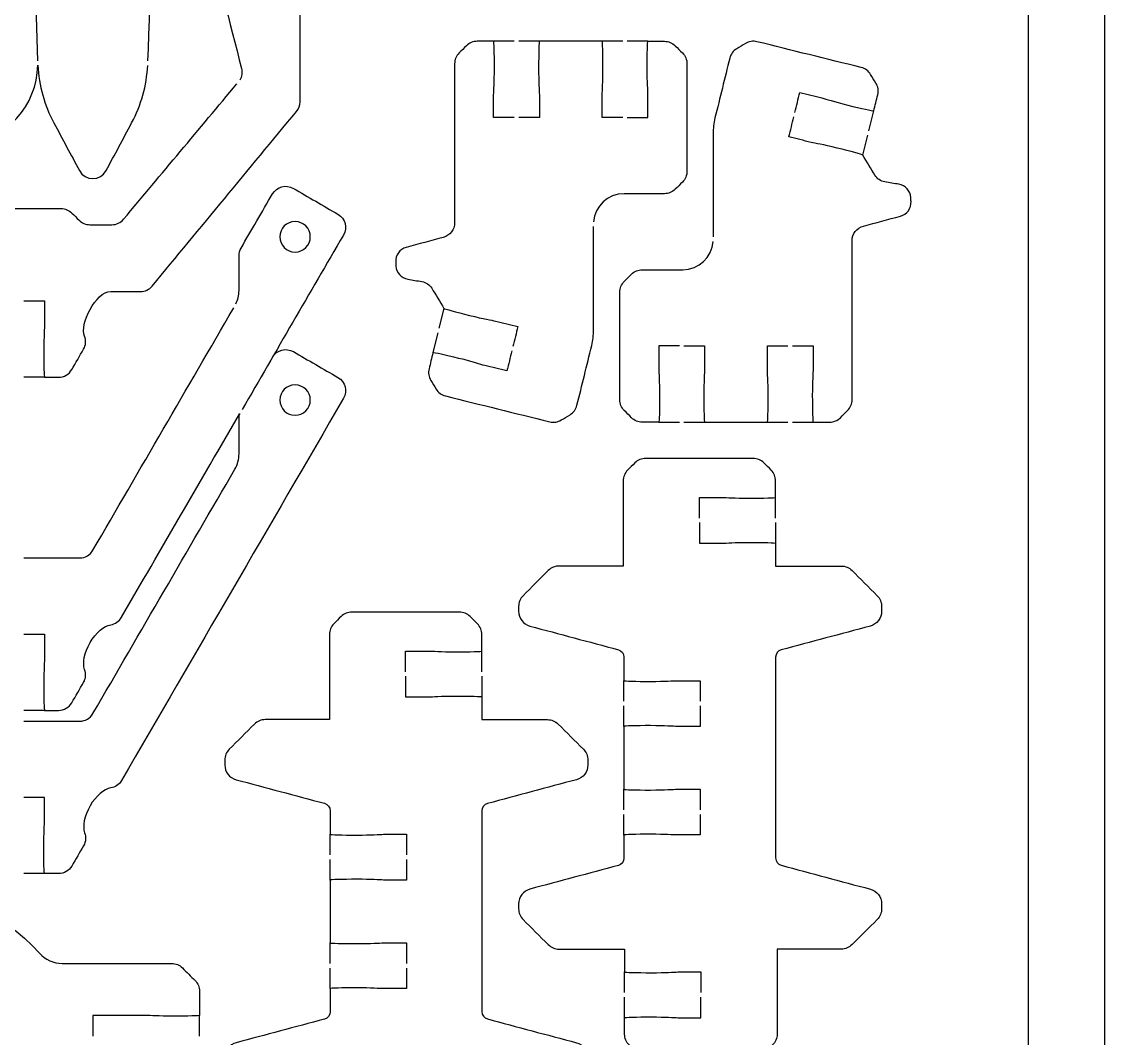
# Model space of a CAD drawing. Extents: x 0 to 410, y 0 to 455.
# Drawn here: x 339 to 410, y 102.3 to 169 of the extents above; entities that cross this region are included whole.
import ezdxf

# ---------------------------------------------------------------- set-up
doc = ezdxf.new("R2010")
doc.units = 0
doc.header["$MEASUREMENT"] = 0
doc.layers.add('DEFAULT', color=18, linetype='CONTINUOUS')

msp = doc.modelspace()

# ---------------------------------------------------------------- linework, layer by layer
at = {"layer": 'DEFAULT', "color": 18}
msp.add_lwpolyline([(410.025, 0.025), (0.025, 0.025), (0.025, 455.025), (410.025, 455.025)], close=True, dxfattribs=at)
at = {"layer": 'DEFAULT', "color": 1}
for points in [[(405.05, 17.15), (405.05, 212.847)], [(340.046, 166.449), (338.666, 212.24)], [(371.307, 167.728), (369.959, 167.728)], [(372.958, 167.728), (371.607, 167.728)], [(378.43, 167.724), (377.082, 167.724)], [(380.081, 167.724), (378.729, 167.724)], [(394.574, 161.857), (394.899, 163.165)], [(394.179, 160.255), (394.179, 160.259), (394.504, 161.564)], [(366.696, 150.212), (366.696, 150.209), (366.372, 148.903)], [(366.301, 148.611), (365.976, 147.302)], [(340.493, 145.692), (339.142, 145.692)], [(380.795, 142.743), (382.146, 142.743)], [(382.446, 142.743), (383.793, 142.743)], [(387.917, 142.74), (389.268, 142.74)], [(389.568, 142.74), (390.916, 142.74)], [(388.458, 136.452), (388.458, 137.803)], [(388.458, 136.152), (388.458, 134.804), (388.458, 134.801)], [(369.183, 126.375), (369.183, 127.726)], [(369.183, 126.075), (369.183, 124.727), (369.183, 124.724)], [(378.51, 124.433), (378.51, 125.784)], [(340.493, 123.837), (339.142, 123.837)], [(378.51, 122.782), (378.51, 124.133)], [(378.51, 117.31), (378.51, 118.661)], [(378.51, 115.659), (378.51, 117.01)], [(359.235, 114.355), (359.235, 115.707)], [(359.235, 112.704), (359.235, 114.056)], [(340.493, 113.127), (339.142, 113.127)], [(359.235, 107.233), (359.235, 108.584)], [(359.235, 105.582), (359.235, 106.933)], [(378.552, 105.326), (378.552, 106.677)], [(378.552, 103.675), (378.552, 105.026)], [(350.664, 102.473), (350.664, 103.824)]]:
    msp.add_lwpolyline(points, dxfattribs=at)
msp.add_open_spline([(347.278, 166.445), (347.556, 174.401), (348.495, 201.427), (348.653, 212.451)], degree=3, dxfattribs=at)
for points, knots in [([(339.142, 150.691), (339.593, 150.691), (340.043, 150.691), (340.493, 150.691), (340.493, 150.191), (340.493, 149.691), (340.493, 149.192), (340.493, 148.906), (340.444, 148.408), (340.444, 147.442), (340.444, 146.475), (340.465, 145.692), (340.493, 145.692), (340.802, 145.692), (341.11, 145.692), (341.418, 145.692), (341.774, 145.692), (342.102, 145.883), (342.282, 146.189), (342.54, 146.636), (342.797, 147.083), (343.055, 147.53), (343.206, 147.788), (343.231, 148.098), (343.125, 148.377), (342.97, 148.789), (343.093, 149.474), (343.478, 150.134), (343.862, 150.797), (344.325, 151.308), (344.84, 151.308), (345.489, 151.308), (346.138, 151.308), (346.787, 151.308), (347.087, 151.308), (347.369, 151.442), (347.56, 151.672), (350.715, 155.49), (353.87, 159.308), (357.025, 163.126), (357.173, 163.306), (357.254, 163.528), (357.254, 163.761), (357.254, 168.795), (357.254, 173.83), (357.254, 178.864), (357.254, 179.347), (356.905, 179.763), (356.428, 179.848), (355.264, 180.056), (354.1, 180.264), (352.936, 180.472), (352.393, 180.571), (351.871, 180.208), (351.775, 179.665), (351.532, 178.298), (351.288, 176.932), (351.045, 175.565), (351.017, 175.424), (351.024, 175.28), (351.059, 175.142), (351.845, 172.076), (352.63, 169.011), (353.416, 165.945), (353.483, 165.684), (353.437, 165.405), (353.299, 165.176)], [0, 0, 0, 0, 3.83, 3.83, 3.83, 8.08, 8.08, 8.08, 9.08, 9.08, 9.08, 10.08, 10.08, 10.08, 12.7, 12.7, 12.7, 13.7, 13.7, 13.7, 18.085898, 18.085898, 18.085898, 19.085898, 19.085898, 19.085898, 20.085898, 20.085898, 20.085898, 21.085898, 21.085898, 21.085898, 26.605898, 26.605898, 26.605898, 27.605898, 27.605898, 27.605898, 69.726555, 69.726555, 69.726555, 70.726555, 70.726555, 70.726555, 113.536555, 113.536555, 113.536555, 114.536555, 114.536555, 114.536555, 124.593538, 124.593538, 124.593538, 125.593538, 125.593538, 125.593538, 137.396474, 137.396474, 137.396474, 138.396474, 138.396474, 138.396474, 165.308689, 165.308689, 165.308689, 166.308689, 166.308689, 166.308689, 166.308689]), ([(371.307, 162.725), (370.858, 162.725), (370.409, 162.725), (369.959, 162.725), (369.959, 163.225), (369.959, 163.725), (369.959, 164.224), (369.959, 164.51), (370.009, 165.008), (370.009, 165.974), (370.009, 166.941), (369.984, 167.724), (369.959, 167.724), (369.6, 167.724), (369.24, 167.724), (368.88, 167.724), (368.612, 167.724), (368.358, 167.618), (368.167, 167.431), (368.011, 167.275), (367.854, 167.118), (367.698, 166.962), (367.508, 166.775), (367.398, 166.518), (367.398, 166.249), (367.398, 162.775), (367.398, 159.3), (367.398, 155.825), (367.398, 155.373), (367.095, 154.978), (366.657, 154.862), (365.847, 154.644), (365.037, 154.427), (364.227, 154.209), (363.796, 154.093), (363.507, 153.694), (363.532, 153.25), (363.536, 153.164), (363.541, 153.078), (363.546, 152.992), (363.571, 152.555), (363.895, 152.191), (364.329, 152.121), (364.636, 152.069), (364.943, 152.017), (365.25, 151.965), (365.521, 151.92), (365.761, 151.761), (365.902, 151.524), (366.167, 151.087), (366.432, 150.65), (366.696, 150.209), (366.739, 150.166), (367.476, 149.969), (368.382, 149.743), (369.321, 149.51), (369.815, 149.44), (370.09, 149.373), (370.576, 149.253), (371.061, 149.133), (371.547, 149.013), (371.439, 148.576), (371.331, 148.14), (371.222, 147.704)], [0, 0, 0, 0, 3.82, 3.82, 3.82, 8.07, 8.07, 8.07, 9.07, 9.07, 9.07, 10.07, 10.07, 10.07, 13.13, 13.13, 13.13, 14.13, 14.13, 14.13, 16.010904, 16.010904, 16.010904, 17.010904, 17.010904, 17.010904, 46.560904, 46.560904, 46.560904, 47.560904, 47.560904, 47.560904, 54.694949, 54.694949, 54.694949, 55.694949, 55.694949, 55.694949, 56.426044, 56.426044, 56.426044, 57.426044, 57.426044, 57.426044, 60.072873, 60.072873, 60.072873, 61.072873, 61.072873, 61.072873, 66.430389, 66.430389, 66.430389, 67.430389, 67.430389, 67.430389, 68.430389, 68.430389, 68.430389, 72.684481, 72.684481, 72.684481, 76.50685, 76.50685, 76.50685, 76.50685]), ([(378.43, 162.725), (377.98, 162.725), (377.531, 162.725), (377.082, 162.725), (377.082, 163.225), (377.082, 163.725), (377.082, 164.224), (377.082, 164.51), (377.131, 165.008), (377.131, 165.974), (377.131, 166.941), (377.107, 167.724), (377.082, 167.724), (375.707, 167.725), (374.333, 167.726), (372.958, 167.728), (372.93, 167.728), (372.909, 166.941), (372.909, 165.974), (372.909, 165.008), (372.958, 164.51), (372.958, 164.224), (372.958, 163.725), (372.958, 163.225), (372.958, 162.725), (372.508, 162.725), (372.057, 162.725), (371.607, 162.725)], [0, 0, 0, 0, 3.82, 3.82, 3.82, 8.07, 8.07, 8.07, 9.07, 9.07, 9.07, 10.07, 10.07, 10.07, 21.760004, 21.760004, 21.760004, 22.760004, 22.760004, 22.760004, 23.760004, 23.760004, 23.760004, 28.010004, 28.010004, 28.010004, 31.840004, 31.840004, 31.840004, 31.840004]), ([(378.729, 162.725), (379.18, 162.725), (379.63, 162.725), (380.081, 162.725), (380.081, 163.225), (380.081, 163.725), (380.081, 164.224), (380.081, 164.51), (380.031, 165.008), (380.031, 165.974), (380.031, 166.941), (380.052, 167.724), (380.081, 167.724), (380.443, 167.724), (380.805, 167.724), (381.167, 167.724), (381.432, 167.724), (381.686, 167.622), (381.873, 167.431), (382.03, 167.274), (382.188, 167.116), (382.345, 166.959), (382.536, 166.772), (382.642, 166.518), (382.642, 166.249), (382.642, 163.9), (382.642, 161.55), (382.642, 159.201), (382.642, 158.933), (382.536, 158.679), (382.345, 158.492), (382.188, 158.334), (382.03, 158.177), (381.873, 158.019), (381.686, 157.832), (381.432, 157.726), (381.167, 157.726), (380.282, 157.726), (379.396, 157.726), (378.511, 157.726), (377.456, 157.726), (376.592, 156.911), (376.518, 155.878)], [0, 0, 0, 0, 3.83, 3.83, 3.83, 8.08, 8.08, 8.08, 9.08, 9.08, 9.08, 10.08, 10.08, 10.08, 13.16, 13.16, 13.16, 14.16, 14.16, 14.16, 16.055046, 16.055046, 16.055046, 17.055046, 17.055046, 17.055046, 37.035046, 37.035046, 37.035046, 38.035046, 38.035046, 38.035046, 39.930092, 39.930092, 39.930092, 40.930092, 40.930092, 40.930092, 48.460092, 48.460092, 48.460092, 49.460092, 49.460092, 49.460092, 49.460092]), ([(389.723, 163.056), (389.832, 163.494), (389.94, 163.931), (390.048, 164.368), (390.532, 164.249), (391.017, 164.129), (391.501, 164.009), (391.78, 163.938), (392.253, 163.772), (393.191, 163.539), (394.087, 163.317), (394.825, 163.158), (394.899, 163.169), (394.985, 163.521), (395.07, 163.872), (395.156, 164.224), (395.22, 164.481), (395.181, 164.753), (395.043, 164.982), (394.927, 165.173), (394.81, 165.363), (394.694, 165.554), (394.556, 165.78), (394.338, 165.942), (394.08, 166.005), (391.799, 166.57), (389.518, 167.134), (387.236, 167.699), (386.979, 167.762), (386.707, 167.72), (386.481, 167.582), (386.289, 167.467), (386.096, 167.352), (385.903, 167.237), (385.677, 167.099), (385.511, 166.877), (385.448, 166.619), (385.126, 165.313), (384.803, 164.006), (384.481, 162.7), (384.4, 162.361), (384.361, 162.012), (384.368, 161.663), (384.367, 159.405), (384.366, 157.147), (384.365, 154.889)], [0, 0, 0, 0, 3.832075, 3.832075, 3.832075, 8.07646, 8.07646, 8.07646, 9.07646, 9.07646, 9.07646, 10.07646, 10.07646, 10.07646, 13.154284, 13.154284, 13.154284, 14.154284, 14.154284, 14.154284, 16.052836, 16.052836, 16.052836, 17.052836, 17.052836, 17.052836, 37.03783, 37.03783, 37.03783, 38.03783, 38.03783, 38.03783, 39.948327, 39.948327, 39.948327, 40.948327, 40.948327, 40.948327, 52.391216, 52.391216, 52.391216, 53.391216, 53.391216, 53.391216, 72.591219, 72.591219, 72.591219, 72.591219]), ([(330.059, 165.937), (330.097, 163.15), (332.503, 160.932), (335.347, 161.094), (337.993, 161.245), (340.014, 163.514), (340.046, 166.149)], [0, 0, 0, 0, 1, 1, 1, 2, 2, 2, 2]), ([(340.056, 166.149), (340.123, 164.826), (340.483, 163.535), (341.111, 162.367), (341.667, 161.328), (342.224, 160.288), (342.78, 159.249), (343.154, 158.547), (344.166, 158.547), (344.54, 159.249), (345.096, 160.288), (345.653, 161.328), (346.209, 162.367), (346.833, 163.535), (347.193, 164.823), (347.264, 166.146)], [0, 0, 0, 0, 1, 1, 1, 11.025891, 11.025891, 11.025891, 12.025891, 12.025891, 12.025891, 22.051783, 22.051783, 22.051783, 23.051783, 23.051783, 23.051783, 23.051783]), ([(324.869, 164.943), (327.348, 161.981), (329.827, 159.019), (332.305, 156.057), (332.496, 155.827), (332.775, 155.697), (333.071, 155.697), (333.586, 155.697), (334.101, 155.697), (334.616, 155.697), (334.845, 155.722), (335.061, 155.824), (335.223, 155.986), (335.382, 156.145), (335.54, 156.304), (335.699, 156.462), (335.886, 156.653), (336.14, 156.755), (336.405, 156.755), (338.13, 156.755), (339.855, 156.755), (341.58, 156.755), (341.848, 156.755), (342.102, 156.649), (342.293, 156.459), (342.448, 156.302), (342.603, 156.146), (342.758, 155.99), (342.945, 155.799), (343.199, 155.693), (343.467, 155.693), (343.948, 155.693), (344.429, 155.693), (344.91, 155.693), (345.207, 155.693), (345.489, 155.827), (345.679, 156.053), (348.158, 159.015), (350.637, 161.977), (353.116, 164.94)], [0, 0, 0, 0, 32.846651, 32.846651, 32.846651, 33.846651, 33.846651, 33.846651, 38.226651, 38.226651, 38.226651, 39.226651, 39.226651, 39.226651, 41.13584, 41.13584, 41.13584, 42.13584, 42.13584, 42.13584, 56.80584, 56.80584, 56.80584, 57.80584, 57.80584, 57.80584, 59.679686, 59.679686, 59.679686, 60.679686, 60.679686, 60.679686, 64.769686, 64.769686, 64.769686, 65.769686, 65.769686, 65.769686, 98.616337, 98.616337, 98.616337, 98.616337]), ([(389.568, 147.742), (390.017, 147.742), (390.467, 147.742), (390.916, 147.742), (390.916, 147.242), (390.916, 146.742), (390.916, 146.243), (390.916, 145.957), (390.866, 145.46), (390.866, 144.493), (390.866, 143.526), (390.891, 142.743), (390.916, 142.743), (391.276, 142.743), (391.635, 142.743), (391.995, 142.743), (392.263, 142.743), (392.517, 142.849), (392.708, 143.036), (392.864, 143.192), (393.021, 143.349), (393.177, 143.505), (393.368, 143.692), (393.477, 143.95), (393.477, 144.218), (393.477, 147.693), (393.477, 151.168), (393.477, 154.642), (393.477, 155.094), (393.78, 155.489), (394.218, 155.605), (395.028, 155.823), (395.838, 156.041), (396.648, 156.258), (397.079, 156.375), (397.368, 156.773), (397.343, 157.218), (397.339, 157.303), (397.334, 157.389), (397.329, 157.475), (397.305, 157.913), (396.98, 158.276), (396.546, 158.347), (396.239, 158.398), (395.932, 158.45), (395.625, 158.502), (395.354, 158.548), (395.114, 158.706), (394.973, 158.943), (394.708, 159.38), (394.444, 159.818), (394.179, 160.259), (394.137, 160.301), (393.399, 160.498), (392.493, 160.724), (391.554, 160.957), (391.06, 161.028), (390.785, 161.095), (390.3, 161.215), (389.814, 161.335), (389.328, 161.455), (389.436, 161.891), (389.545, 162.327), (389.653, 162.763)], [0, 0, 0, 0, 3.82, 3.82, 3.82, 8.07, 8.07, 8.07, 9.07, 9.07, 9.07, 10.07, 10.07, 10.07, 13.13, 13.13, 13.13, 14.13, 14.13, 14.13, 16.010904, 16.010904, 16.010904, 17.010904, 17.010904, 17.010904, 46.560904, 46.560904, 46.560904, 47.560904, 47.560904, 47.560904, 54.694949, 54.694949, 54.694949, 55.694949, 55.694949, 55.694949, 56.426044, 56.426044, 56.426044, 57.426044, 57.426044, 57.426044, 60.072873, 60.072873, 60.072873, 61.072873, 61.072873, 61.072873, 66.430389, 66.430389, 66.430389, 67.430389, 67.430389, 67.430389, 68.430389, 68.430389, 68.430389, 72.684481, 72.684481, 72.684481, 76.50685, 76.50685, 76.50685, 76.50685]), ([(353.052, 150.504), (353.183, 150.772), (353.253, 151.072), (353.253, 151.375), (353.253, 152.136), (353.253, 152.897), (353.253, 153.658), (353.253, 153.834), (353.299, 154.011), (353.387, 154.162), (354.075, 155.348), (354.763, 156.533), (355.451, 157.718), (355.73, 158.194), (356.344, 158.357), (356.82, 158.078), (357.795, 157.512), (358.77, 156.947), (359.745, 156.381), (360.221, 156.106), (360.383, 155.492), (360.104, 155.016), (357.89, 151.205), (355.676, 147.394), (353.462, 143.582)], [0, 0, 0, 0, 1, 1, 1, 7.47, 7.47, 7.47, 8.47, 8.47, 8.47, 20.124566, 20.124566, 20.124566, 21.124566, 21.124566, 21.124566, 30.708938, 30.708938, 30.708938, 31.708938, 31.708938, 31.708938, 69.191961, 69.191961, 69.191961, 69.191961]), ([(355.93, 154.906), (355.93, 155.456), (356.378, 155.904), (356.929, 155.904), (357.483, 155.904), (357.931, 155.456), (357.931, 154.906), (357.931, 154.352), (357.483, 153.904), (356.929, 153.904), (356.378, 153.904), (355.93, 154.352), (355.93, 154.906)], [1, 1, 1, 1, 2, 2, 2, 3, 3, 3, 4, 4, 4, 5, 5, 5, 5]), ([(371.152, 147.411), (371.044, 146.974), (370.935, 146.536), (370.827, 146.099), (370.343, 146.219), (369.858, 146.339), (369.374, 146.459), (369.095, 146.529), (368.622, 146.695), (367.684, 146.928), (366.788, 147.15), (366.051, 147.309), (365.976, 147.298), (365.891, 146.947), (365.805, 146.595), (365.719, 146.243), (365.655, 145.986), (365.694, 145.714), (365.832, 145.485), (365.948, 145.294), (366.065, 145.104), (366.181, 144.913), (366.319, 144.688), (366.537, 144.525), (366.795, 144.462), (369.076, 143.897), (371.358, 143.333), (373.639, 142.769), (373.896, 142.705), (374.168, 142.747), (374.394, 142.885), (374.587, 143), (374.779, 143.115), (374.972, 143.231), (375.198, 143.368), (375.364, 143.591), (375.427, 143.848), (375.75, 145.154), (376.072, 146.461), (376.394, 147.767), (376.475, 148.106), (376.514, 148.455), (376.507, 148.805), (376.508, 151.062), (376.509, 153.32), (376.51, 155.578)], [0, 0, 0, 0, 3.832075, 3.832075, 3.832075, 8.07646, 8.07646, 8.07646, 9.07646, 9.07646, 9.07646, 10.07646, 10.07646, 10.07646, 13.154284, 13.154284, 13.154284, 14.154284, 14.154284, 14.154284, 16.052836, 16.052836, 16.052836, 17.052836, 17.052836, 17.052836, 37.03783, 37.03783, 37.03783, 38.03783, 38.03783, 38.03783, 39.948327, 39.948327, 39.948327, 40.948327, 40.948327, 40.948327, 52.391216, 52.391216, 52.391216, 53.391216, 53.391216, 53.391216, 72.591219, 72.591219, 72.591219, 72.591219]), ([(382.146, 147.742), (381.695, 147.742), (381.245, 147.742), (380.795, 147.742), (380.795, 147.242), (380.795, 146.742), (380.795, 146.243), (380.795, 145.957), (380.844, 145.46), (380.844, 144.493), (380.844, 143.526), (380.823, 142.743), (380.795, 142.743), (380.432, 142.743), (380.07, 142.743), (379.708, 142.743), (379.443, 142.743), (379.189, 142.845), (379.003, 143.036), (378.845, 143.194), (378.687, 143.351), (378.53, 143.509), (378.339, 143.696), (378.233, 143.95), (378.233, 144.218), (378.233, 146.567), (378.233, 148.917), (378.233, 151.266), (378.233, 151.534), (378.339, 151.788), (378.53, 151.975), (378.687, 152.133), (378.845, 152.291), (379.003, 152.448), (379.189, 152.635), (379.443, 152.741), (379.708, 152.741), (380.594, 152.741), (381.479, 152.741), (382.364, 152.741), (383.419, 152.741), (384.284, 153.556), (384.358, 154.589)], [0, 0, 0, 0, 3.83, 3.83, 3.83, 8.08, 8.08, 8.08, 9.08, 9.08, 9.08, 10.08, 10.08, 10.08, 13.16, 13.16, 13.16, 14.16, 14.16, 14.16, 16.055046, 16.055046, 16.055046, 17.055046, 17.055046, 17.055046, 37.035046, 37.035046, 37.035046, 38.035046, 38.035046, 38.035046, 39.930092, 39.930092, 39.930092, 40.930092, 40.930092, 40.930092, 48.460092, 48.460092, 48.460092, 49.460092, 49.460092, 49.460092, 49.460092]), ([(339.142, 133.839), (340.363, 133.839), (341.584, 133.839), (342.804, 133.839), (343.16, 133.839), (343.489, 134.029), (343.668, 134.336), (346.747, 139.637), (349.826, 144.938), (352.904, 150.239)], [0, 0, 0, 0, 10.38, 10.38, 10.38, 11.38, 11.38, 11.38, 63.510594, 63.510594, 63.510594, 63.510594]), ([(355.455, 147.008), (355.73, 147.484), (356.344, 147.646), (356.82, 147.371), (357.795, 146.804), (358.77, 146.238), (359.745, 145.671), (360.221, 145.396), (360.383, 144.782), (360.108, 144.306), (355.251, 135.947), (350.395, 127.589), (345.538, 119.23), (345.386, 118.969), (345.129, 118.793), (344.836, 118.747), (344.399, 118.676), (343.862, 118.232), (343.478, 117.569), (343.093, 116.909), (342.973, 116.221), (343.125, 115.812), (343.231, 115.53), (343.206, 115.219), (343.055, 114.962), (342.797, 114.516), (342.54, 114.07), (342.282, 113.625), (342.102, 113.318), (341.774, 113.127), (341.418, 113.127), (341.11, 113.127), (340.802, 113.127), (340.493, 113.127), (340.465, 113.127), (340.444, 113.91), (340.444, 114.877), (340.444, 115.844), (340.493, 116.341), (340.493, 116.627), (340.493, 117.126), (340.493, 117.626), (340.493, 118.126), (340.043, 118.126), (339.593, 118.126), (339.142, 118.126)], [0, 0, 0, 0, 1, 1, 1, 10.589395, 10.589395, 10.589395, 11.589395, 11.589395, 11.589395, 93.796794, 93.796794, 93.796794, 94.796794, 94.796794, 94.796794, 95.796794, 95.796794, 95.796794, 96.796794, 96.796794, 96.796794, 97.796794, 97.796794, 97.796794, 102.17403, 102.17403, 102.17403, 103.17403, 103.17403, 103.17403, 105.79403, 105.79403, 105.79403, 106.79403, 106.79403, 106.79403, 107.79403, 107.79403, 107.79403, 112.04403, 112.04403, 112.04403, 115.87403, 115.87403, 115.87403, 115.87403]), ([(382.446, 147.742), (382.895, 147.742), (383.344, 147.742), (383.793, 147.742), (383.793, 147.242), (383.793, 146.742), (383.793, 146.243), (383.793, 145.957), (383.744, 145.46), (383.744, 144.493), (383.744, 143.526), (383.769, 142.743), (383.793, 142.743), (385.168, 142.742), (386.543, 142.741), (387.917, 142.74), (387.945, 142.74), (387.967, 143.526), (387.967, 144.493), (387.967, 145.46), (387.917, 145.957), (387.917, 146.243), (387.917, 146.742), (387.917, 147.242), (387.917, 147.742), (388.368, 147.742), (388.818, 147.742), (389.268, 147.742)], [0, 0, 0, 0, 3.82, 3.82, 3.82, 8.07, 8.07, 8.07, 9.07, 9.07, 9.07, 10.07, 10.07, 10.07, 21.760004, 21.760004, 21.760004, 22.760004, 22.760004, 22.760004, 23.760004, 23.760004, 23.760004, 28.010004, 28.010004, 28.010004, 31.840004, 31.840004, 31.840004, 31.840004]), ([(355.93, 144.195), (355.93, 144.745), (356.378, 145.193), (356.929, 145.193), (357.483, 145.193), (357.931, 144.745), (357.931, 144.195), (357.931, 143.641), (357.483, 143.193), (356.929, 143.193), (356.378, 143.193), (355.93, 143.641), (355.93, 144.195)], [1, 1, 1, 1, 2, 2, 2, 3, 3, 3, 4, 4, 4, 5, 5, 5, 5]), ([(339.142, 128.836), (339.593, 128.836), (340.043, 128.836), (340.493, 128.836), (340.493, 128.337), (340.493, 127.837), (340.493, 127.337), (340.493, 127.051), (340.444, 126.554), (340.444, 125.587), (340.444, 124.621), (340.465, 123.837), (340.493, 123.837), (340.802, 123.837), (341.11, 123.837), (341.418, 123.837), (341.774, 123.837), (342.102, 124.028), (342.282, 124.335), (342.54, 124.781), (342.797, 125.226), (343.055, 125.672), (343.206, 125.929), (343.231, 126.24), (343.125, 126.522), (342.973, 126.931), (343.093, 127.619), (343.478, 128.279), (343.862, 128.942), (344.399, 129.387), (344.836, 129.457), (345.129, 129.503), (345.386, 129.679), (345.538, 129.941), (348.129, 134.4), (350.719, 138.859), (353.31, 143.318)], [0, 0, 0, 0, 3.83, 3.83, 3.83, 8.08, 8.08, 8.08, 9.08, 9.08, 9.08, 10.08, 10.08, 10.08, 12.7, 12.7, 12.7, 13.7, 13.7, 13.7, 18.077237, 18.077237, 18.077237, 19.077237, 19.077237, 19.077237, 20.077237, 20.077237, 20.077237, 21.077237, 21.077237, 21.077237, 22.077237, 22.077237, 22.077237, 65.93208, 65.93208, 65.93208, 65.93208]), ([(339.142, 123.128), (340.363, 123.128), (341.584, 123.128), (342.804, 123.128), (343.16, 123.128), (343.489, 123.319), (343.668, 123.626), (346.773, 128.972), (349.877, 134.317), (352.982, 139.663), (353.162, 139.966), (353.253, 140.316), (353.253, 140.668), (353.253, 141.429), (353.253, 142.19), (353.253, 142.951), (353.253, 143.074), (353.275, 143.198), (353.32, 143.311)], [0, 0, 0, 0, 10.38, 10.38, 10.38, 11.38, 11.38, 11.38, 63.949683, 63.949683, 63.949683, 64.949683, 64.949683, 64.949683, 71.419683, 71.419683, 71.419683, 72.419683, 72.419683, 72.419683, 72.419683]), ([(383.459, 136.452), (383.459, 136.902), (383.459, 137.353), (383.459, 137.803), (383.959, 137.803), (384.459, 137.803), (384.959, 137.803), (385.245, 137.803), (385.742, 137.754), (386.709, 137.754), (387.675, 137.754), (388.458, 137.775), (388.458, 137.803), (388.458, 138.164), (388.458, 138.525), (388.458, 138.886), (388.458, 139.154), (388.353, 139.408), (388.166, 139.595), (388.007, 139.754), (387.848, 139.913), (387.689, 140.071), (387.502, 140.258), (387.248, 140.364), (386.984, 140.364), (384.634, 140.364), (382.285, 140.364), (379.935, 140.364), (379.671, 140.364), (379.413, 140.258), (379.226, 140.071), (379.067, 139.913), (378.909, 139.754), (378.75, 139.595), (378.563, 139.408), (378.457, 139.154), (378.457, 138.886), (378.457, 137.026), (378.457, 135.165), (378.457, 133.305), (377.054, 133.305), (375.651, 133.305), (374.248, 133.305), (373.984, 133.305), (373.726, 133.199), (373.539, 133.012), (372.989, 132.462), (372.439, 131.912), (371.888, 131.361), (371.701, 131.174), (371.596, 130.92), (371.596, 130.652), (371.596, 130.546), (371.596, 130.441), (371.596, 130.335), (371.596, 129.883), (371.899, 129.488), (372.336, 129.368), (374.271, 128.851), (376.205, 128.333), (378.14, 127.816), (378.358, 127.756), (378.51, 127.558), (378.51, 127.333), (378.51, 126.816), (378.51, 126.3), (378.51, 125.784), (378.51, 125.759), (379.293, 125.735), (380.26, 125.735), (381.226, 125.735), (381.724, 125.784), (382.01, 125.784), (382.509, 125.784), (383.009, 125.784), (383.509, 125.784), (383.509, 125.334), (383.509, 124.883), (383.509, 124.433)], [0, 0, 0, 0, 3.83, 3.83, 3.83, 8.08, 8.08, 8.08, 9.08, 9.08, 9.08, 10.08, 10.08, 10.08, 13.15, 13.15, 13.15, 14.15, 14.15, 14.15, 16.059188, 16.059188, 16.059188, 17.059188, 17.059188, 17.059188, 37.039188, 37.039188, 37.039188, 38.039188, 38.039188, 38.039188, 39.948377, 39.948377, 39.948377, 40.948377, 40.948377, 40.948377, 56.768377, 56.768377, 56.768377, 68.698377, 68.698377, 68.698377, 69.698377, 69.698377, 69.698377, 76.316896, 76.316896, 76.316896, 77.316896, 77.316896, 77.316896, 78.216896, 78.216896, 78.216896, 79.216896, 79.216896, 79.216896, 96.245181, 96.245181, 96.245181, 97.245181, 97.245181, 97.245181, 101.635181, 101.635181, 101.635181, 102.635181, 102.635181, 102.635181, 103.635181, 103.635181, 103.635181, 107.885181, 107.885181, 107.885181, 111.715181, 111.715181, 111.715181, 111.715181]), ([(383.459, 136.152), (383.459, 135.703), (383.459, 135.254), (383.459, 134.804), (383.959, 134.804), (384.459, 134.804), (384.959, 134.804), (385.245, 134.804), (385.742, 134.854), (386.709, 134.854), (387.675, 134.854), (388.458, 134.829), (388.458, 134.804), (388.458, 134.305), (388.458, 133.805), (388.458, 133.305), (389.894, 133.305), (391.33, 133.305), (392.766, 133.305), (393.03, 133.305), (393.284, 133.199), (393.471, 133.012), (394.022, 132.462), (394.572, 131.912), (395.122, 131.361), (395.309, 131.174), (395.415, 130.92), (395.415, 130.652), (395.415, 130.546), (395.415, 130.441), (395.415, 130.335), (395.415, 129.883), (395.112, 129.488), (394.674, 129.368), (392.726, 128.846), (390.777, 128.324), (388.829, 127.802), (388.61, 127.745), (388.458, 127.548), (388.458, 127.322), (388.458, 122.933), (388.458, 118.545), (388.458, 114.156), (388.458, 113.931), (388.61, 113.73), (388.829, 113.673), (390.777, 113.152), (392.726, 112.631), (394.674, 112.11), (395.112, 111.994), (395.415, 111.595), (395.415, 111.144), (395.415, 111.037), (395.415, 110.93), (395.415, 110.823), (395.415, 110.558), (395.309, 110.304), (395.122, 110.117), (394.572, 109.568), (394.022, 109.019), (393.471, 108.47), (393.284, 108.283), (393.03, 108.177), (392.766, 108.177), (391.362, 108.177), (389.958, 108.177), (388.554, 108.177), (388.554, 106.315), (388.554, 104.454), (388.554, 102.592), (388.554, 102.328), (388.448, 102.074), (388.261, 101.887), (388.102, 101.728), (387.943, 101.569), (387.785, 101.411), (387.598, 101.224), (387.344, 101.118), (387.079, 101.118), (384.729, 101.118), (382.38, 101.118), (380.03, 101.118), (379.766, 101.118), (379.508, 101.224), (379.321, 101.411), (379.163, 101.569), (379.004, 101.728), (378.845, 101.887), (378.658, 102.074), (378.552, 102.328), (378.552, 102.592), (378.552, 102.955), (378.552, 103.317), (378.552, 103.679), (378.552, 103.707), (379.336, 103.728), (380.302, 103.728), (381.269, 103.728), (381.766, 103.679), (382.052, 103.679), (382.552, 103.679), (383.051, 103.679), (383.551, 103.679), (383.551, 104.128), (383.551, 104.577), (383.551, 105.026)], [0, 0, 0, 0, 3.82, 3.82, 3.82, 8.07, 8.07, 8.07, 9.07, 9.07, 9.07, 10.07, 10.07, 10.07, 14.32, 14.32, 14.32, 26.53, 26.53, 26.53, 27.53, 27.53, 27.53, 34.148519, 34.148519, 34.148519, 35.148519, 35.148519, 35.148519, 36.048519, 36.048519, 36.048519, 37.048519, 37.048519, 37.048519, 54.203067, 54.203067, 54.203067, 55.203067, 55.203067, 55.203067, 92.523067, 92.523067, 92.523067, 93.523067, 93.523067, 93.523067, 110.675029, 110.675029, 110.675029, 111.675029, 111.675029, 111.675029, 112.585029, 112.585029, 112.585029, 113.585029, 113.585029, 113.585029, 120.196481, 120.196481, 120.196481, 121.196481, 121.196481, 121.196481, 133.136481, 133.136481, 133.136481, 148.966481, 148.966481, 148.966481, 149.966481, 149.966481, 149.966481, 151.875669, 151.875669, 151.875669, 152.875669, 152.875669, 152.875669, 172.855669, 172.855669, 172.855669, 173.855669, 173.855669, 173.855669, 175.764858, 175.764858, 175.764858, 176.764858, 176.764858, 176.764858, 179.844858, 179.844858, 179.844858, 180.844858, 180.844858, 180.844858, 181.844858, 181.844858, 181.844858, 186.094858, 186.094858, 186.094858, 189.914858, 189.914858, 189.914858, 189.914858]), ([(364.185, 126.375), (364.185, 126.825), (364.185, 127.275), (364.185, 127.726), (364.684, 127.726), (365.184, 127.726), (365.684, 127.726), (365.97, 127.726), (366.467, 127.676), (367.434, 127.676), (368.4, 127.676), (369.183, 127.698), (369.183, 127.726), (369.183, 128.087), (369.183, 128.448), (369.183, 128.809), (369.183, 129.077), (369.078, 129.331), (368.891, 129.518), (368.732, 129.677), (368.573, 129.835), (368.414, 129.994), (368.227, 130.181), (367.973, 130.287), (367.709, 130.287), (365.359, 130.287), (363.01, 130.287), (360.66, 130.287), (360.396, 130.287), (360.138, 130.181), (359.951, 129.994), (359.792, 129.835), (359.634, 129.677), (359.475, 129.518), (359.288, 129.331), (359.182, 129.077), (359.182, 128.809), (359.182, 126.948), (359.182, 125.088), (359.182, 123.228), (357.779, 123.228), (356.376, 123.228), (354.974, 123.228), (354.709, 123.228), (354.451, 123.122), (354.264, 122.935), (353.714, 122.385), (353.164, 121.834), (352.613, 121.284), (352.426, 121.097), (352.321, 120.843), (352.321, 120.575), (352.321, 120.469), (352.321, 120.363), (352.321, 120.257), (352.321, 119.806), (352.624, 119.411), (353.061, 119.291), (354.996, 118.773), (356.93, 118.256), (358.865, 117.739), (359.083, 117.679), (359.235, 117.481), (359.235, 117.255), (359.235, 116.739), (359.235, 116.223), (359.235, 115.707), (359.235, 115.682), (360.018, 115.657), (360.985, 115.657), (361.951, 115.657), (362.449, 115.707), (362.735, 115.707), (363.234, 115.707), (363.734, 115.707), (364.234, 115.707), (364.234, 115.256), (364.234, 114.806), (364.234, 114.355)], [0, 0, 0, 0, 3.83, 3.83, 3.83, 8.08, 8.08, 8.08, 9.08, 9.08, 9.08, 10.08, 10.08, 10.08, 13.15, 13.15, 13.15, 14.15, 14.15, 14.15, 16.059188, 16.059188, 16.059188, 17.059188, 17.059188, 17.059188, 37.039188, 37.039188, 37.039188, 38.039188, 38.039188, 38.039188, 39.948377, 39.948377, 39.948377, 40.948377, 40.948377, 40.948377, 56.768377, 56.768377, 56.768377, 68.698377, 68.698377, 68.698377, 69.698377, 69.698377, 69.698377, 76.316896, 76.316896, 76.316896, 77.316896, 77.316896, 77.316896, 78.216896, 78.216896, 78.216896, 79.216896, 79.216896, 79.216896, 96.245181, 96.245181, 96.245181, 97.245181, 97.245181, 97.245181, 101.635181, 101.635181, 101.635181, 102.635181, 102.635181, 102.635181, 103.635181, 103.635181, 103.635181, 107.885181, 107.885181, 107.885181, 111.715181, 111.715181, 111.715181, 111.715181]), ([(364.185, 126.075), (364.185, 125.626), (364.185, 125.176), (364.185, 124.727), (364.684, 124.727), (365.184, 124.727), (365.684, 124.727), (365.97, 124.727), (366.467, 124.777), (367.434, 124.777), (368.4, 124.777), (369.183, 124.752), (369.183, 124.727), (369.183, 124.227), (369.183, 123.728), (369.183, 123.228), (370.619, 123.228), (372.055, 123.228), (373.491, 123.228), (373.755, 123.228), (374.009, 123.122), (374.196, 122.935), (374.747, 122.385), (375.297, 121.834), (375.847, 121.284), (376.034, 121.097), (376.14, 120.843), (376.14, 120.575), (376.14, 120.469), (376.14, 120.363), (376.14, 120.257), (376.14, 119.806), (375.837, 119.411), (375.399, 119.291), (373.451, 118.769), (371.502, 118.247), (369.554, 117.725), (369.335, 117.668), (369.183, 117.471), (369.183, 117.245), (369.183, 112.856), (369.183, 108.468), (369.183, 104.079), (369.183, 103.853), (369.335, 103.652), (369.554, 103.596), (371.502, 103.075), (373.451, 102.554), (375.399, 102.033), (375.837, 101.917), (376.14, 101.518), (376.14, 101.066), (376.14, 100.959), (376.14, 100.852), (376.14, 100.745), (376.14, 100.481), (376.034, 100.227), (375.847, 100.04), (375.297, 99.491), (374.747, 98.941), (374.196, 98.392), (374.009, 98.205), (373.755, 98.099), (373.491, 98.099), (372.087, 98.099), (370.683, 98.099), (369.279, 98.099), (369.279, 96.238), (369.279, 94.377), (369.279, 92.515), (369.279, 92.25), (369.173, 91.996), (368.986, 91.809), (368.827, 91.651), (368.668, 91.492), (368.51, 91.333), (368.323, 91.146), (368.069, 91.04), (367.804, 91.04), (365.455, 91.04), (363.105, 91.04), (360.756, 91.04), (360.491, 91.04), (360.233, 91.146), (360.046, 91.333), (359.888, 91.492), (359.729, 91.651), (359.57, 91.809), (359.383, 91.996), (359.277, 92.25), (359.277, 92.515), (359.277, 92.877), (359.277, 93.239), (359.277, 93.602), (359.277, 93.63), (360.061, 93.651), (361.027, 93.651), (361.994, 93.651), (362.491, 93.602), (362.777, 93.602), (363.277, 93.602), (363.776, 93.602), (364.276, 93.602), (364.276, 94.051), (364.276, 94.5), (364.276, 94.949)], [0, 0, 0, 0, 3.82, 3.82, 3.82, 8.07, 8.07, 8.07, 9.07, 9.07, 9.07, 10.07, 10.07, 10.07, 14.32, 14.32, 14.32, 26.53, 26.53, 26.53, 27.53, 27.53, 27.53, 34.148519, 34.148519, 34.148519, 35.148519, 35.148519, 35.148519, 36.048519, 36.048519, 36.048519, 37.048519, 37.048519, 37.048519, 54.203067, 54.203067, 54.203067, 55.203067, 55.203067, 55.203067, 92.523067, 92.523067, 92.523067, 93.523067, 93.523067, 93.523067, 110.675029, 110.675029, 110.675029, 111.675029, 111.675029, 111.675029, 112.585029, 112.585029, 112.585029, 113.585029, 113.585029, 113.585029, 120.196481, 120.196481, 120.196481, 121.196481, 121.196481, 121.196481, 133.136481, 133.136481, 133.136481, 148.966481, 148.966481, 148.966481, 149.966481, 149.966481, 149.966481, 151.875669, 151.875669, 151.875669, 152.875669, 152.875669, 152.875669, 172.855669, 172.855669, 172.855669, 173.855669, 173.855669, 173.855669, 175.764858, 175.764858, 175.764858, 176.764858, 176.764858, 176.764858, 179.844858, 179.844858, 179.844858, 180.844858, 180.844858, 180.844858, 181.844858, 181.844858, 181.844858, 186.094858, 186.094858, 186.094858, 189.914858, 189.914858, 189.914858, 189.914858]), ([(383.509, 124.133), (383.509, 123.684), (383.509, 123.235), (383.509, 122.785), (383.009, 122.785), (382.509, 122.785), (382.01, 122.785), (381.724, 122.785), (381.226, 122.835), (380.26, 122.835), (379.293, 122.835), (378.51, 122.814), (378.51, 122.785), (378.51, 121.411), (378.51, 120.036), (378.51, 118.661), (378.51, 118.637), (379.293, 118.612), (380.26, 118.612), (381.226, 118.612), (381.724, 118.661), (382.01, 118.661), (382.509, 118.661), (383.009, 118.661), (383.509, 118.661), (383.509, 118.211), (383.509, 117.761), (383.509, 117.31)], [0, 0, 0, 0, 3.82, 3.82, 3.82, 8.07, 8.07, 8.07, 9.07, 9.07, 9.07, 10.07, 10.07, 10.07, 21.76, 21.76, 21.76, 22.76, 22.76, 22.76, 23.76, 23.76, 23.76, 28.01, 28.01, 28.01, 31.84, 31.84, 31.84, 31.84]), ([(383.509, 117.01), (383.509, 116.561), (383.509, 116.112), (383.509, 115.663), (383.009, 115.663), (382.509, 115.663), (382.01, 115.663), (381.724, 115.663), (381.226, 115.712), (380.26, 115.712), (379.293, 115.712), (378.51, 115.691), (378.51, 115.663), (378.51, 115.157), (378.51, 114.651), (378.51, 114.146), (378.51, 113.916), (378.358, 113.719), (378.14, 113.662), (376.206, 113.145), (374.273, 112.628), (372.34, 112.11), (371.902, 111.994), (371.596, 111.595), (371.596, 111.144), (371.596, 111.037), (371.596, 110.93), (371.596, 110.823), (371.596, 110.558), (371.701, 110.304), (371.888, 110.117), (372.439, 109.568), (372.989, 109.019), (373.539, 108.47), (373.726, 108.283), (373.98, 108.177), (374.248, 108.177), (375.683, 108.177), (377.118, 108.177), (378.552, 108.177), (378.552, 107.677), (378.552, 107.177), (378.552, 106.677), (378.552, 106.653), (379.336, 106.628), (380.302, 106.628), (381.269, 106.628), (381.766, 106.677), (382.052, 106.677), (382.552, 106.677), (383.051, 106.677), (383.551, 106.677), (383.551, 106.227), (383.551, 105.777), (383.551, 105.326)], [0, 0, 0, 0, 3.82, 3.82, 3.82, 8.07, 8.07, 8.07, 9.07, 9.07, 9.07, 10.07, 10.07, 10.07, 14.37, 14.37, 14.37, 15.37, 15.37, 15.37, 32.388625, 32.388625, 32.388625, 33.388625, 33.388625, 33.388625, 34.298625, 34.298625, 34.298625, 35.298625, 35.298625, 35.298625, 41.910077, 41.910077, 41.910077, 42.910077, 42.910077, 42.910077, 55.110077, 55.110077, 55.110077, 59.360077, 59.360077, 59.360077, 60.360077, 60.360077, 60.360077, 61.360077, 61.360077, 61.360077, 65.610077, 65.610077, 65.610077, 69.440077, 69.440077, 69.440077, 69.440077]), ([(364.234, 114.056), (364.234, 113.606), (364.234, 113.157), (364.234, 112.708), (363.734, 112.708), (363.234, 112.708), (362.735, 112.708), (362.449, 112.708), (361.951, 112.757), (360.985, 112.757), (360.018, 112.757), (359.235, 112.736), (359.235, 112.708), (359.235, 111.333), (359.235, 109.959), (359.235, 108.584), (359.235, 108.559), (360.018, 108.535), (360.985, 108.535), (361.951, 108.535), (362.449, 108.584), (362.735, 108.584), (363.234, 108.584), (363.734, 108.584), (364.234, 108.584), (364.234, 108.134), (364.234, 107.683), (364.234, 107.233)], [0, 0, 0, 0, 3.82, 3.82, 3.82, 8.07, 8.07, 8.07, 9.07, 9.07, 9.07, 10.07, 10.07, 10.07, 21.76, 21.76, 21.76, 22.76, 22.76, 22.76, 23.76, 23.76, 23.76, 28.01, 28.01, 28.01, 31.84, 31.84, 31.84, 31.84]), ([(330.027, 112.467), (334.048, 112.425), (337.654, 110.675), (340.162, 107.91), (340.543, 107.486), (341.083, 107.236), (341.654, 107.236), (344.047, 107.236), (346.44, 107.236), (348.833, 107.236), (349.098, 107.236), (349.352, 107.133), (349.539, 106.946), (349.815, 106.67), (350.091, 106.394), (350.368, 106.117), (350.558, 105.93), (350.664, 105.676), (350.664, 105.412), (350.664, 104.883), (350.664, 104.354), (350.664, 103.824), (350.664, 103.8), (349.881, 103.775), (348.914, 103.775), (347.948, 103.775), (347.45, 103.824), (347.164, 103.824), (345.998, 103.824), (344.831, 103.824), (343.665, 103.824), (343.665, 103.374), (343.665, 102.924), (343.665, 102.473)], [0, 0, 0, 0, 1, 1, 1, 2, 2, 2, 22.35, 22.35, 22.35, 23.35, 23.35, 23.35, 26.673402, 26.673402, 26.673402, 27.673402, 27.673402, 27.673402, 32.173402, 32.173402, 32.173402, 33.173402, 33.173402, 33.173402, 34.173402, 34.173402, 34.173402, 44.093402, 44.093402, 44.093402, 47.923402, 47.923402, 47.923402, 47.923402]), ([(364.234, 106.933), (364.234, 106.484), (364.234, 106.035), (364.234, 105.585), (363.734, 105.585), (363.234, 105.585), (362.735, 105.585), (362.449, 105.585), (361.951, 105.635), (360.985, 105.635), (360.018, 105.635), (359.235, 105.614), (359.235, 105.585), (359.235, 105.08), (359.235, 104.574), (359.235, 104.068), (359.235, 103.839), (359.083, 103.642), (358.865, 103.585), (356.931, 103.068), (354.998, 102.55), (353.065, 102.033), (352.628, 101.917), (352.321, 101.518), (352.321, 101.066), (352.321, 100.959), (352.321, 100.852), (352.321, 100.745), (352.321, 100.481), (352.426, 100.227), (352.613, 100.04), (353.164, 99.491), (353.714, 98.941), (354.264, 98.392), (354.451, 98.205), (354.705, 98.099), (354.974, 98.099), (356.408, 98.099), (357.843, 98.099), (359.277, 98.099), (359.277, 97.6), (359.277, 97.1), (359.277, 96.6), (359.277, 96.575), (360.061, 96.551), (361.027, 96.551), (361.994, 96.551), (362.491, 96.6), (362.777, 96.6), (363.277, 96.6), (363.776, 96.6), (364.276, 96.6), (364.276, 96.15), (364.276, 95.699), (364.276, 95.249)], [0, 0, 0, 0, 3.82, 3.82, 3.82, 8.07, 8.07, 8.07, 9.07, 9.07, 9.07, 10.07, 10.07, 10.07, 14.37, 14.37, 14.37, 15.37, 15.37, 15.37, 32.388625, 32.388625, 32.388625, 33.388625, 33.388625, 33.388625, 34.298625, 34.298625, 34.298625, 35.298625, 35.298625, 35.298625, 41.910077, 41.910077, 41.910077, 42.910077, 42.910077, 42.910077, 55.110077, 55.110077, 55.110077, 59.360077, 59.360077, 59.360077, 60.360077, 60.360077, 60.360077, 61.360077, 61.360077, 61.360077, 65.610077, 65.610077, 65.610077, 69.440077, 69.440077, 69.440077, 69.440077])]:
    msp.add_open_spline(points, degree=3, knots=knots, dxfattribs=at)

doc.saveas('drawing.dxf')
